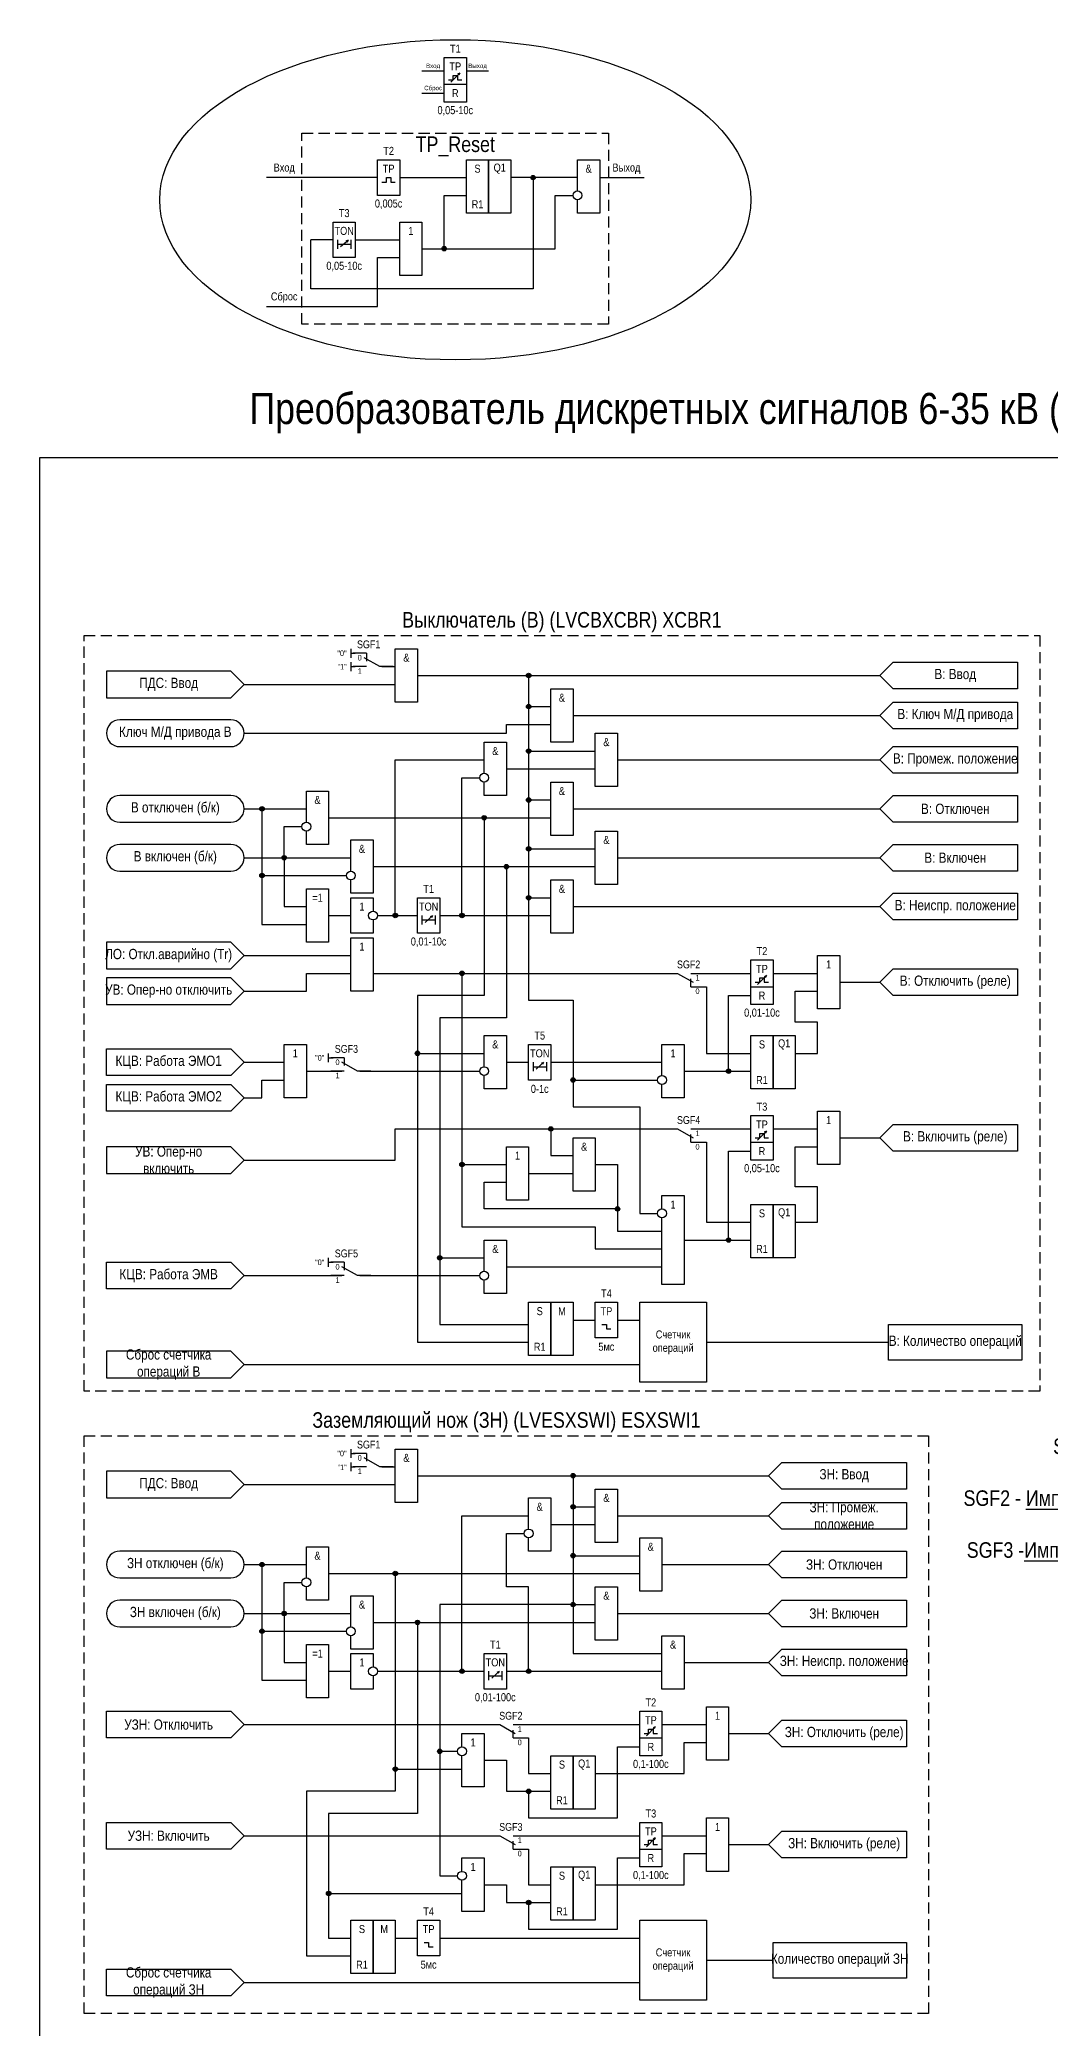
# Model space of a CAD drawing. Header units: millimetres. Extents: x -7300 to 495, y 0 to 1179.
# Drawn here: x 0 to 227.4, y 326.7 to 774 of the extents above; entities that cross this region are included whole.
import ezdxf
from ezdxf.enums import TextEntityAlignment as Align

# ---------------------------------------------------------------- set-up
doc = ezdxf.new("R2010")
doc.units = ezdxf.units.MM
doc.linetypes.add('штриховая2', pattern=[0.375, 0.25, -0.125])
doc.layers.add('TEXT', color=7, linetype='Continuous', lineweight=25)
doc.layers.add('Основная', color=7, linetype='Continuous')
doc.styles.add('2.5_Gost_RD', font='ARIALN.TTF', dxfattribs={"height": 2.5})
doc.styles.add('3.5_Gost_RD', font='ARIALN.TTF', dxfattribs={"height": 3.5})
doc.styles.add('Вывод', font='ARIALN.TTF', dxfattribs={"height": 2.5})
doc.styles.add('Компонент', font='ARIALN.TTF', dxfattribs={"height": 3.5})

# ---------------------------------------------------------------- blocks, each defined once
blk = doc.blocks.new('Точка')
at = {"ltscale": 100}
h = blk.add_hatch(color=256, dxfattribs=at)
h.dxf.hatch_style = 1
edge = h.paths.add_edge_path()
edge.add_arc((0, 0), 0.5, 0, 360)
blk.add_circle((0, 0), 0.5, dxfattribs=at)
blk = doc.blocks.new('*U958')
at = {"layer": 'Основная', "color": 0}
blk.add_line((0, 0), (7, 4), dxfattribs=at)
at = {"layer": 'Основная', "ltscale": 0.35}
blk.add_line((6, 6), (6, 2.5), dxfattribs=at)
blk = doc.blocks.new('*U985')
at = {"layer": 'Основная', "color": 0}
for p, q in [((-3, 6), (-9, 6)), ((-3, 0), (-9, 0)), ((9, 0), (3, 0))]:
    blk.add_line(p, q, dxfattribs=at)
at = {"layer": 'Основная', "ltscale": 0.25, "xscale": -1}
blk.add_blockref('*U958', (3, 0), dxfattribs=at)
at = {"layer": 'Основная'}
for tag, height, style, p in [('ОУ', 3.5, 'Компонент', (-2, 10)), ('В1', 2.5, 'Вывод', (-14, 6)), ('В2', 2.5, 'Вывод', (-6, 4)), ('В3', 2.5, 'Вывод', (-6, -2))]:
    blk.add_attdef(tag, text='', height=height, dxfattribs=dict(at, style=style)).set_placement(p, align=Align.MIDDLE_CENTER)
blk = doc.blocks.new('*U1049')
at = {"layer": 'Основная', "color": 0}
for p, q in [((-9, 0), (-3, 0)), ((3, 6), (9, 6)), ((3, 0), (9, 0))]:
    blk.add_line(p, q, dxfattribs=at)
at = {"layer": 'Основная', "ltscale": 0.25}
blk.add_blockref('*U958', (-3, 0), dxfattribs=at)
at = {"layer": 'Основная'}
for tag, height, style, p in [('В2', 2.5, 'Вывод', (6, 8)), ('В3', 2.5, 'Вывод', (6, 2)), ('В1', 2.5, 'Вывод', (14, 6)), ('ОУ', 3.5, 'Компонент', (2, -4))]:
    blk.add_attdef(tag, text='', height=height, dxfattribs=dict(at, style=style)).set_placement(p, align=Align.MIDDLE_CENTER)
blk = doc.blocks.new('*U1050')
at = {"layer": 'Основная', "color": 0}
for p, q in [((-9, 0), (-3, 0)), ((3, 6), (9, 6)), ((3, 0), (9, 0))]:
    blk.add_line(p, q, dxfattribs=at)
at = {"layer": 'Основная', "ltscale": 0.25}
blk.add_blockref('*U958', (-3, 0), dxfattribs=at)
at = {"layer": 'Основная'}
for tag, height, style, p in [('В2', 2.5, 'Вывод', (6, 8)), ('В3', 2.5, 'Вывод', (6, 2)), ('В1', 2.5, 'Вывод', (14, 6)), ('ОУ', 3.5, 'Компонент', (2, -4))]:
    blk.add_attdef(tag, text='', height=height, dxfattribs=dict(at, style=style)).set_placement(p, align=Align.MIDDLE_CENTER)

msp = doc.modelspace()

# ---------------------------------------------------------------- linework, layer by layer
at = {"ltscale": 100}
for p, q in [((92.5, 764.5), (94.5, 766.5)), ((94.5, 766.5), (93.99, 766.25)), ((94.5, 766.5), (94.26, 766.02)), ((96, 767), (101, 767)), ((76, 743), (51, 743)), ((81, 743), (96, 743)), ((121, 743), (106, 743)), ((111, 743), (111, 718)), ((126, 743), (136, 743)), ((91, 727), (91, 739)), ((91, 739), (96, 739)), ((116, 727), (116, 739)), ((116, 739), (120, 739)), ((66, 729), (61, 729)), ((61, 718), (61, 729)), ((71, 729), (71, 729)), ((71, 729), (81, 729)), ((86, 727), (116, 727)), ((111, 718), (61, 718)), ((70, 637), (70, 635)), ((70, 636), (71, 636)), ((70, 634), (70, 632)), ((70, 633), (71, 633)), ((115, 624), (115, 624)), ((125, 614), (125, 614)), ((115, 603), (115, 603)), ((125, 592), (125, 592)), ((115, 581), (115, 581)), ((90, 577), (90, 577)), ((161.5, 561.5), (163.5, 563.5)), ((163.5, 563.5), (162.99, 563.25)), ((163.5, 563.5), (163.26, 563.02)), ((65, 544), (65, 546)), ((65, 545), (66, 545)), ((115, 544), (115, 544)), ((161.5, 526.5), (163.5, 528.5)), ((163.5, 528.5), (162.99, 528.25)), ((163.5, 528.5), (163.26, 528.02)), ((65, 498), (65, 500)), ((65, 499), (66, 499)), ((46, 496), (68, 496)), ((72, 496), (99, 496)), ((127.5, 484), (128.5, 484)), ((70, 457), (70, 455)), ((70, 456), (71, 456)), ((70, 454), (70, 452)), ((70, 453), (71, 453)), ((105, 407), (105, 407)), ((136.5, 392.5), (138.5, 394.5)), ((138.5, 394.5), (137.99, 394.25)), ((138.5, 394.5), (138.26, 394.02)), ((136.5, 367.5), (138.5, 369.5)), ((138.5, 369.5), (137.99, 369.25)), ((138.5, 369.5), (138.26, 369.02)), ((87.5, 345), (88.5, 345))]:
    msp.add_line(p, q, dxfattribs=at)
at = {"color": 3, "ltscale": 100}
msp.add_line((86, 762), (91, 762), dxfattribs=at)
at = {"color": 7, "ltscale": 100}
for p, q in [((67.7, 727.46), (69.37, 728.95)), ((69.37, 728.95), (68.85, 728.73)), ((69.37, 728.95), (69.11, 728.48)), ((86.7, 575.46), (88.37, 576.95)), ((88.37, 576.95), (87.85, 576.73)), ((88.37, 576.95), (88.11, 576.48)), ((111.7, 542.46), (113.37, 543.95)), ((113.37, 543.95), (112.85, 543.73)), ((113.37, 543.95), (113.11, 543.48)), ((101.7, 405.46), (103.37, 406.95)), ((103.37, 406.95), (102.85, 406.73)), ((103.37, 406.95), (103.11, 406.48))]:
    msp.add_line(p, q, dxfattribs=at)
at = {"ltscale": 100}
for points in [[(91, 770), (96, 770), (96, 760), (91, 760)], [(91, 764), (96, 764), (96, 760), (91, 760)], [(76, 747), (81, 747), (81, 739), (76, 739)], [(96, 747), (101, 747), (101, 735), (96, 735)], [(101, 747), (106, 747), (106, 735), (101, 735)], [(66, 733), (71, 733), (71, 725), (66, 725)], [(81, 733), (86, 733), (86, 721), (81, 721)], [(80, 637), (85, 637), (85, 625), (80, 625)], [(15, 632), (15, 626), (43, 626), (46, 629), (43, 632)], [(115, 628), (120, 628), (120, 616), (115, 616)], [(125, 618), (130, 618), (130, 606), (125, 606)], [(115, 607), (120, 607), (120, 595), (115, 595)], [(125, 596), (130, 596), (130, 584), (125, 584)], [(60, 583), (65, 583), (65, 571), (60, 571)], [(115, 585), (120, 585), (120, 573), (115, 573)], [(85, 581), (90, 581), (90, 573), (85, 573)], [(15, 571), (15, 565), (43, 565), (46, 568), (43, 571)], [(70, 572), (75, 572), (75, 560), (70, 560)], [(160, 567), (165, 567), (165, 557), (160, 557)], [(175, 568), (180, 568), (180, 556), (175, 556)], [(15, 563), (15, 557), (43, 557), (46, 560), (43, 563)], [(160, 561), (165, 561), (165, 557), (160, 557)], [(15, 547), (43, 547), (46, 544), (43, 541), (15, 541)], [(55, 548), (60, 548), (60, 536), (55, 536)], [(110, 548), (115, 548), (115, 540), (110, 540)], [(160, 550), (165, 550), (165, 538), (160, 538)], [(165, 550), (170, 550), (170, 538), (165, 538)], [(15, 539), (43, 539), (46, 536), (43, 533), (15, 533)], [(175, 533), (180, 533), (180, 521), (175, 521)], [(160, 532), (165, 532), (165, 522), (160, 522)], [(15, 525), (15, 519), (43, 519), (46, 522), (43, 525)], [(105, 525), (110, 525), (110, 513), (105, 513)], [(120, 527), (125, 527), (125, 515), (120, 515)], [(160, 526), (165, 526), (165, 522), (160, 522)], [(160, 512), (165, 512), (165, 500), (160, 500)], [(165, 512), (170, 512), (170, 500), (165, 500)], [(15, 499), (43, 499), (46, 496), (43, 493), (15, 493)], [(110, 490), (115, 490), (115, 478), (110, 478)], [(115, 490), (120, 490), (120, 478), (115, 478)], [(125, 490), (130, 490), (130, 482), (125, 482)], [(135, 490), (150, 490), (150, 472), (135, 472)], [(191, 485), (221, 485), (221, 477), (191, 477)], [(15, 479), (15, 473), (43, 473), (46, 476), (43, 479)], [(80, 457), (85, 457), (85, 445), (80, 445)], [(15, 452), (15, 446), (43, 446), (46, 449), (43, 452)], [(125, 448), (130, 448), (130, 436), (125, 436)], [(135, 437), (140, 437), (140, 425), (135, 425)], [(125, 426), (130, 426), (130, 414), (125, 414)], [(60, 413), (65, 413), (65, 401), (60, 401)], [(140, 415), (145, 415), (145, 403), (140, 403)], [(100, 411), (105, 411), (105, 403), (100, 403)], [(150, 399), (155, 399), (155, 387), (150, 387)], [(15, 398), (43, 398), (46, 395), (43, 392), (15, 392)], [(135, 398), (140, 398), (140, 388), (135, 388)], [(135, 392), (140, 392), (140, 388), (135, 388)], [(115, 388), (120, 388), (120, 376), (115, 376)], [(120, 388), (125, 388), (125, 376), (120, 376)], [(15, 373), (43, 373), (46, 370), (43, 367), (15, 367)], [(135, 373), (140, 373), (140, 363), (135, 363)], [(150, 374), (155, 374), (155, 362), (150, 362)], [(135, 367), (140, 367), (140, 363), (135, 363)], [(115, 363), (120, 363), (120, 351), (115, 351)], [(120, 363), (125, 363), (125, 351), (120, 351)], [(70, 351), (75, 351), (75, 339), (70, 339)], [(75, 351), (80, 351), (80, 339), (75, 339)], [(85, 351), (90, 351), (90, 343), (85, 343)], [(135, 351), (150, 351), (150, 333), (135, 333)], [(165, 346), (195, 346), (195, 338), (165, 338)], [(15, 340), (43, 340), (46, 337), (43, 334), (15, 334)]]:
    msp.add_lwpolyline(points, close=True, dxfattribs=at)
for points in [[(86, 767), (91, 767)], [(92, 765), (93, 765), (93, 766), (94, 766), (94, 765), (95, 765)], [(121, 740), (121, 747), (126, 747), (126, 735), (121, 735), (121, 738)], [(77, 742), (78, 742), (78, 743), (79, 743), (79, 742), (80, 742)], [(51, 714), (76, 714), (76, 725), (81, 725)], [(67, 729), (67, 727)], [(67, 728), (70, 728)], [(70, 729), (70, 727)], [(77, 633), (80, 633)], [(85, 631), (189, 631)], [(85, 631), (110, 631), (110, 624), (115, 624)], [(85, 631), (110, 631), (110, 614), (125, 614)], [(85, 631), (110, 631), (110, 603), (115, 603)], [(85, 631), (110, 631), (110, 592), (125, 592)], [(85, 631), (110, 631), (110, 581), (115, 581)], [(85, 631), (110, 631), (110, 558), (120, 558), (120, 540), (139, 540)], [(85, 631), (110, 631), (110, 558), (110, 558), (120, 558), (120, 534), (135, 534), (135, 510), (139, 510)], [(189, 631), (192, 634), (220, 634), (220, 628), (192, 628), (189, 631)], [(46, 629), (80, 629)], [(120, 622), (189, 622)], [(189, 622), (192, 625), (220, 625), (220, 619), (192, 619), (189, 622)], [(46, 618), (105, 618), (105, 620), (115, 620)], [(100, 609), (100, 616), (105, 616), (105, 604), (100, 604), (100, 607)], [(189, 612), (192, 615), (220, 615), (220, 609), (192, 609), (189, 612)], [(76, 577), (80, 577), (80, 612), (100, 612)], [(105, 610), (125, 610)], [(130, 612), (189, 612)], [(60, 598), (60, 605), (65, 605), (65, 593), (60, 593), (60, 596)], [(90, 577), (95, 577), (95, 608), (99, 608)], [(189, 601), (192, 604), (220, 604), (220, 598), (192, 598), (189, 601)], [(46, 601), (60, 601)], [(46, 601), (50, 601), (50, 586), (69, 586)], [(46, 601), (50, 601), (50, 575), (60, 575)], [(120, 601), (189, 601)], [(46, 590), (55, 590), (55, 597), (59, 597)], [(65, 599), (100, 599), (100, 559), (85, 559), (85, 546), (85, 546), (85, 481), (110, 481)], [(65, 599), (115, 599)], [(65, 599), (100, 599), (100, 559), (85, 559), (85, 546), (100, 546)], [(70, 587), (70, 594), (75, 594), (75, 582), (70, 582), (70, 585)], [(189, 590), (192, 593), (220, 593), (220, 587), (192, 587), (189, 590)], [(46, 590), (70, 590)], [(46, 590), (55, 590), (55, 579), (60, 579)], [(75, 588), (105, 588), (105, 554), (90, 554), (90, 485), (110, 485)], [(75, 588), (125, 588)], [(75, 588), (105, 588), (105, 554), (90, 554), (90, 500), (100, 500)], [(130, 590), (189, 590)], [(189, 579), (192, 582), (220, 582), (220, 576), (192, 576), (189, 579)], [(75, 576), (75, 573), (70, 573), (70, 581), (75, 581), (75, 578)], [(120, 579), (189, 579)], [(65, 577), (70, 577)], [(76, 577), (85, 577)], [(86, 577), (86, 575)], [(86, 576), (89, 576)], [(89, 577), (89, 575)], [(90, 577), (115, 577)], [(46, 568), (70, 568)], [(46, 560), (60, 560), (60, 564), (70, 564)], [(75, 564), (95, 564), (95, 521), (105, 521)], [(75, 564), (143, 564)], [(75, 564), (95, 564), (95, 507), (125, 507), (125, 502), (140, 502)], [(147, 564), (160, 564)], [(165, 564), (175, 564)], [(189, 562), (192, 565), (220, 565), (220, 559), (192, 559), (189, 562)], [(147, 561), (150, 561), (150, 546), (160, 546)], [(161, 562), (162, 562), (162, 563), (163, 563), (163, 562), (164, 562)], [(170, 546), (175, 546), (175, 553), (170, 553), (170, 560), (175, 560)], [(180, 562), (189, 562)], [(145, 542), (155, 542), (155, 559), (160, 559)], [(100, 543), (100, 550), (105, 550), (105, 538), (100, 538), (100, 541)], [(140, 541), (140, 548), (145, 548), (145, 536), (140, 536), (140, 539)], [(46, 544), (55, 544)], [(60, 542), (68, 542)], [(72, 542), (99, 542)], [(105, 544), (110, 544)], [(111, 544), (111, 542)], [(111, 543), (114, 543)], [(114, 544), (114, 542)], [(115, 544), (140, 544)], [(145, 542), (160, 542)], [(46, 536), (50, 536), (50, 540), (55, 540)], [(46, 522), (80, 522), (80, 529), (143, 529)], [(70, 522), (80, 522), (80, 529), (115, 529), (115, 523), (120, 523)], [(147, 529), (160, 529)], [(161, 527), (162, 527), (162, 528), (163, 528), (163, 527), (164, 527)], [(165, 529), (175, 529)], [(189, 527), (192, 530), (220, 530), (220, 524), (192, 524), (189, 527)], [(145, 504), (155, 504), (155, 524), (160, 524)], [(147, 526), (150, 526), (150, 508), (160, 508)], [(170, 508), (175, 508), (175, 516), (170, 516), (170, 525), (175, 525)], [(180, 527), (189, 527)], [(125, 521), (130, 521), (130, 511), (100, 511), (100, 517), (105, 517)], [(110, 519), (120, 519)], [(125, 521), (130, 521), (130, 506), (140, 506)], [(140, 511), (140, 514), (145, 514), (145, 494), (140, 494), (140, 509)], [(100, 497), (100, 504), (105, 504), (105, 492), (100, 492), (100, 495)], [(145, 504), (160, 504)], [(105, 498), (140, 498)], [(120, 486), (125, 486)], [(126.5, 485), (127.5, 485)], [(127.5, 485), (127.5, 484)], [(130, 486), (135, 486)], [(150, 481), (191, 481)], [(46, 476), (135, 476)], [(77, 453), (80, 453)], [(164, 451), (167, 454), (195, 454), (195, 448), (167, 448), (164, 451)], [(46, 449), (80, 449)], [(85, 451), (164, 451)], [(85, 451), (120, 451), (120, 444), (125, 444)], [(85, 451), (120, 451), (120, 433), (135, 433)], [(85, 451), (120, 451), (120, 422), (125, 422)], [(85, 451), (120, 451), (120, 411), (140, 411)], [(85, 451), (120, 451), (120, 422), (90, 422), (90, 361), (94, 361)], [(85, 451), (120, 451), (120, 422), (90, 422), (90, 389), (94, 389)], [(110, 439), (110, 446), (115, 446), (115, 434), (110, 434), (110, 437)], [(164, 442), (167, 445), (195, 445), (195, 439), (167, 439), (164, 442)], [(76, 407), (95, 407), (95, 442), (110, 442)], [(115, 440), (125, 440)], [(130, 442), (164, 442)], [(60, 428), (60, 435), (65, 435), (65, 423), (60, 423), (60, 426)], [(105, 407), (110, 407), (110, 426), (105, 426), (105, 438), (109, 438)], [(164, 431), (167, 434), (195, 434), (195, 428), (167, 428), (164, 431)], [(46, 431), (60, 431)], [(46, 431), (50, 431), (50, 416), (69, 416)], [(46, 431), (50, 431), (50, 405), (60, 405)], [(140, 431), (164, 431)], [(46, 420), (55, 420), (55, 427), (59, 427)], [(65, 429), (80, 429), (80, 380), (60, 380), (60, 343), (70, 343)], [(65, 429), (135, 429)], [(65, 429), (80, 429), (80, 385), (95, 385), (95, 385)], [(70, 417), (70, 424), (75, 424), (75, 412), (70, 412), (70, 415)], [(164, 420), (167, 423), (195, 423), (195, 417), (167, 417), (164, 420)], [(46, 420), (70, 420)], [(46, 420), (55, 420), (55, 409), (60, 409)], [(75, 418), (85, 418), (85, 375), (65, 375), (65, 347), (70, 347)], [(75, 418), (85, 418), (85, 375), (65, 375), (65, 357), (95, 357)], [(75, 418), (125, 418)], [(130, 420), (164, 420)], [(164, 409), (167, 412), (195, 412), (195, 406), (167, 406), (164, 409)], [(75, 406), (75, 403), (70, 403), (70, 411), (75, 411), (75, 408)], [(145, 409), (164, 409)], [(65, 407), (70, 407)], [(76, 407), (100, 407)], [(101, 407), (101, 405)], [(101, 406), (104, 406)], [(104, 407), (104, 405)], [(105, 407), (140, 407)], [(46, 395), (103, 395)], [(107, 395), (135, 395)], [(136, 393), (137, 393), (137, 394), (138, 394), (138, 393), (139, 393)], [(140, 395), (150, 395)], [(164, 393), (167, 396), (195, 396), (195, 390), (167, 390), (164, 393)], [(95, 390), (95, 393), (100, 393), (100, 381), (95, 381), (95, 388)], [(100, 387), (105, 387), (105, 380), (110, 380), (110, 374), (130, 374), (130, 390), (135, 390)], [(107, 392), (110, 392), (110, 384), (115, 384)], [(125, 384), (145, 384), (145, 391), (150, 391)], [(155, 393), (164, 393)], [(100, 387), (105, 387), (105, 380), (115, 380)], [(46, 370), (103, 370)], [(107, 370), (135, 370)], [(107, 367), (110, 367), (110, 359), (115, 359)], [(136, 368), (137, 368), (137, 369), (138, 369), (138, 368), (139, 368)], [(140, 370), (150, 370)], [(155, 368), (164, 368)], [(164, 368), (167, 371), (195, 371), (195, 365), (167, 365), (164, 368)], [(95, 362), (95, 365), (100, 365), (100, 353), (95, 353), (95, 360)], [(100, 359), (105, 359), (105, 355), (110, 355), (110, 349), (130, 349), (130, 365), (135, 365)], [(125, 359), (145, 359), (145, 366), (150, 366)], [(100, 359), (105, 359), (105, 355), (115, 355)], [(80, 347), (85, 347)], [(86.5, 346), (87.5, 346)], [(87.5, 346), (87.5, 345)], [(90, 347), (135, 347)], [(150, 342), (165, 342)], [(46, 337), (135, 337)]]:
    msp.add_lwpolyline(points, dxfattribs=at)
at = {"linetype": 'штриховая2', "ltscale": 10}
for points in [[(59, 753), (128, 753), (128, 710), (59, 710)], [(225, 470), (10, 470), (10, 640), (225, 640)], [(200, 330), (10, 330), (10, 460), (200, 460)]]:
    msp.add_lwpolyline(points, close=True, dxfattribs=at)
at = {"color": 3, "ltscale": 100}
msp.add_lwpolyline([(0, 680), (350, 680), (350, 0), (0, 0)], close=True, dxfattribs=at)
at = {"ltscale": 100}
for points in [[(18, 615), (43, 615, 1), (43, 621), (18, 621, 1)], [(18, 598), (43, 598, 1), (43, 604), (18, 604, 1)], [(18, 587), (43, 587, 1), (43, 593), (18, 593, 1)], [(18, 428), (43, 428, 1), (43, 434), (18, 434, 1)], [(18, 417), (43, 417, 1), (43, 423), (18, 423, 1)]]:
    msp.add_lwpolyline(points, format="xyb", close=True, dxfattribs=at)
for centre in [(121, 739), (100, 608), (60, 597), (70, 586), (140, 540), (140, 510), (110, 438), (60, 427), (70, 416), (95, 389), (95, 361)]:
    msp.add_circle(centre, 1, dxfattribs=at)
for centre in [(75, 577), (100, 542), (100, 496), (75, 407)]:
    msp.add_circle(centre, 1)
at = {"color": 3, "ltscale": 100}
msp.add_ellipse((93.5, 738), major_axis=(-66.5, 0), ratio=0.541353, dxfattribs=at)

# ---------------------------------------------------------------- block references
at = {"color": 2, "ltscale": 100}
for p in [(111, 743), (91, 727), (50, 601), (100, 599), (55, 590), (50, 586), (105, 588), (80, 577), (95, 577), (50, 431), (80, 429), (55, 420), (50, 416), (85, 418), (95, 407), (110, 407), (80, 385), (65, 357)]:
    msp.add_blockref('Точка', p, dxfattribs=at)
at = {"ltscale": 100}
for p in [(110, 631), (110, 624), (110, 614), (110, 603), (110, 592), (110, 581), (95, 564), (85, 546), (155, 542), (120, 540), (115, 529), (95, 521), (130, 511), (155, 504), (90, 500), (120, 451), (120, 444), (120, 433), (120, 422), (90, 389), (110, 380), (110, 355)]:
    msp.add_blockref('Точка', p, dxfattribs=at)
at = {"ltscale": 100, "xscale": 0.5, "yscale": 0.5, "zscale": 0.5}
msp.add_blockref('*U985', (70, 542), dxfattribs=at).add_auto_attribs({'ОУ': 'SGF3', 'В1': '"0"', 'В2': '0', 'В3': '1'})
at = {"layer": 'Основная', "ltscale": 0.25, "xscale": 0.5, "yscale": 0.5, "zscale": 0.5}
for p, values in [((75, 633), {'ОУ': 'SGF1', 'В1': '"0"', 'В2': '0', 'В3': '1'}), ((70, 496), {'ОУ': 'SGF5', 'В1': '"0"', 'В2': '0', 'В3': '1'}), ((75, 453), {'ОУ': 'SGF1', 'В1': '"0"', 'В2': '0', 'В3': '1'})]:
    msp.add_blockref('*U985', p, dxfattribs=at).add_auto_attribs(values)
at = {"layer": 'Основная', "ltscale": 0.25}
ref = msp.add_blockref('*U1049', (145, 564), dxfattribs=dict(at, xscale=-0.5, yscale=0.5, zscale=0.5, rotation=180))
ref.add_attrib('ОУ', 'SGF2', dxfattribs={"height": 1.75, "style": 'Компонент'}).set_placement((146, 566), align=Align.MIDDLE_CENTER)
ref.add_attrib('В2', '0', dxfattribs={"height": 1.25, "style": 'Вывод'}).set_placement((148, 560), align=Align.MIDDLE_CENTER)
ref.add_attrib('В3', '1', dxfattribs={"height": 1.25, "style": 'Вывод'}).set_placement((148, 563), align=Align.MIDDLE_CENTER)
ref = msp.add_blockref('*U1049', (145, 529), dxfattribs=dict(at, xscale=-0.5, yscale=0.5, zscale=0.5, rotation=180))
ref.add_attrib('ОУ', 'SGF4', dxfattribs={"height": 1.75, "style": 'Компонент'}).set_placement((146, 531), align=Align.MIDDLE_CENTER)
ref.add_attrib('В2', '0', dxfattribs={"height": 1.25, "style": 'Вывод'}).set_placement((148, 525), align=Align.MIDDLE_CENTER)
ref.add_attrib('В3', '1', dxfattribs={"height": 1.25, "style": 'Вывод'}).set_placement((148, 528), align=Align.MIDDLE_CENTER)
ref = msp.add_blockref('*U1050', (105, 395), dxfattribs=dict(at, xscale=-0.5, yscale=0.5, zscale=0.5, rotation=180))
ref.add_attrib('ОУ', 'SGF2', dxfattribs={"height": 1.75, "style": 'Компонент'}).set_placement((106, 397), align=Align.MIDDLE_CENTER)
ref.add_attrib('В2', '0', dxfattribs={"height": 1.25, "style": 'Вывод'}).set_placement((108, 391), align=Align.MIDDLE_CENTER)
ref.add_attrib('В3', '1', dxfattribs={"height": 1.25, "style": 'Вывод'}).set_placement((108, 394), align=Align.MIDDLE_CENTER)
ref = msp.add_blockref('*U1050', (105, 370), dxfattribs=dict(at, xscale=-0.5, yscale=0.5, zscale=0.5, rotation=180))
ref.add_attrib('ОУ', 'SGF3', dxfattribs={"height": 1.75, "style": 'Компонент'}).set_placement((106, 372), align=Align.MIDDLE_CENTER)
ref.add_attrib('В2', '0', dxfattribs={"height": 1.25, "style": 'Вывод'}).set_placement((108, 366), align=Align.MIDDLE_CENTER)
ref.add_attrib('В3', '1', dxfattribs={"height": 1.25, "style": 'Вывод'}).set_placement((108, 369), align=Align.MIDDLE_CENTER)

# ---------------------------------------------------------------- texts
at = {"ltscale": 100, "attachment_point": 5}
for s, insert, char_height, width, style in [('T1', (93.5, 772), 1.8, 5, '2.5_Gost_RD'), ('Вход', (88.5, 768), 1, 5, '2.5_Gost_RD'), ('TP', (93.5, 768), 1.8, 5, '2.5_Gost_RD'), ('Выход', (98.5, 768), 1, 5, '2.5_Gost_RD'), ('Сброс', (88.5, 763), 1, 5, '2.5_Gost_RD'), ('R', (93.5, 762), 1.8, 5, '2.5_Gost_RD'), ('0,05-10с', (93.5, 758), 1.8, 5, '2.5_Gost_RD'), ('T2', (78.5, 749), 1.8, 5, '2.5_Gost_RD'), ('Вход', (55, 745), 1.8, 8, '2.5_Gost_RD'), ('TP', (78.5, 745), 1.8, 5, '2.5_Gost_RD'), ('S', (98.5, 745), 1.8, 5, '2.5_Gost_RD'), ('Q1', (103.5, 745), 1.8, 5, '2.5_Gost_RD'), ('&', (123.5, 745), 1.8, 5, '2.5_Gost_RD'), ('Выход', (132, 745), 1.8, 8, '2.5_Gost_RD'), ('0,005с', (78.5, 737), 1.8, 5, '2.5_Gost_RD'), ('T3', (68.5, 735), 1.8, 5, '2.5_Gost_RD'), ('R1', (98.5, 737), 1.8, 5, '2.5_Gost_RD'), ('TON', (68.5, 731), 1.8, 5, '2.5_Gost_RD'), ('1', (83.5, 731), 1.8, 5, '2.5_Gost_RD'), ('0,05-10с', (68.5, 723), 1.8, 5, '2.5_Gost_RD'), ('Сброс', (55, 716), 1.8, 8, '2.5_Gost_RD'), ('{\\C3;Преобразователь дискретных сигналов 6-35 кВ (ПДС 6-35 кВ) (IO)}', (171, 690), 7, 340, '3.5_Gost_RD'), ('&', (82.5, 635), 1.8, 5, '2.5_Gost_RD'), ('В: Ввод', (206, 631), 2.3, 28, '2.5_Gost_RD'), ('&', (117.5, 626), 1.8, 5, '2.5_Gost_RD'), ('&', (102.5, 614), 1.8, 5, '2.5_Gost_RD'), ('&', (127.5, 616), 1.8, 5, '2.5_Gost_RD'), ('&', (62.5, 603), 1.8, 5, '2.5_Gost_RD'), ('&', (117.5, 605), 1.8, 5, '2.5_Gost_RD'), ('&', (127.5, 594), 1.8, 5, '2.5_Gost_RD'), ('&', (72.5, 592), 1.8, 5, '2.5_Gost_RD'), ('=1', (62.5, 581), 1.8, 5, '2.5_Gost_RD'), ('T1', (87.5, 583), 1.8, 5, '2.5_Gost_RD'), ('&', (117.5, 583), 1.8, 5, '2.5_Gost_RD'), ('1', (72.5, 579), 1.8, 5, '2.5_Gost_RD'), ('TON', (87.5, 579), 1.8, 5, '2.5_Gost_RD'), ('1', (72.5, 570), 1.8, 5, '2.5_Gost_RD'), ('0,01-10с', (87.5, 571), 1.8, 5, '2.5_Gost_RD'), ('T2', (162.5, 569), 1.8, 5, '2.5_Gost_RD'), ('TP', (162.5, 565), 1.8, 5, '2.5_Gost_RD'), ('1', (177.5, 566), 1.8, 5, '2.5_Gost_RD'), ('R', (162.5, 559), 1.8, 5, '2.5_Gost_RD'), ('0,01-10с', (162.5, 555), 1.8, 5, '2.5_Gost_RD'), ('T5', (112.5, 550), 1.8, 5, '2.5_Gost_RD'), ('1', (57.5, 546), 1.8, 5, '2.5_Gost_RD'), ('&', (102.5, 548), 1.8, 5, '2.5_Gost_RD'), ('TON', (112.5, 546), 1.8, 5, '2.5_Gost_RD'), ('1', (142.5, 546), 1.8, 5, '2.5_Gost_RD'), ('S', (162.5, 548), 1.8, 5, '2.5_Gost_RD'), ('Q1', (167.5, 548), 1.8, 5, '2.5_Gost_RD'), ('0-1с', (112.5, 538), 1.8, 5, '2.5_Gost_RD'), ('R1', (162.5, 540), 1.8, 5, '2.5_Gost_RD'), ('T3', (162.5, 534), 1.8, 5, '2.5_Gost_RD'), ('TP', (162.5, 530), 1.8, 5, '2.5_Gost_RD'), ('1', (177.5, 531), 1.8, 5, '2.5_Gost_RD'), ('1', (107.5, 523), 1.8, 5, '2.5_Gost_RD'), ('&', (122.5, 525), 1.8, 5, '2.5_Gost_RD'), ('R', (162.5, 524), 1.8, 5, '2.5_Gost_RD'), ('0,05-10с', (162.5, 520), 1.8, 5, '2.5_Gost_RD'), ('1', (142.5, 512), 1.8, 5, '2.5_Gost_RD'), ('S', (162.5, 510), 1.8, 5, '2.5_Gost_RD'), ('Q1', (167.5, 510), 1.8, 5, '2.5_Gost_RD'), ('&', (102.5, 502), 1.8, 5, '2.5_Gost_RD'), ('R1', (162.5, 502), 1.8, 5, '2.5_Gost_RD'), ('T4', (127.5, 492), 1.8, 5, '2.5_Gost_RD'), ('S', (112.5, 488), 1.8, 5, '2.5_Gost_RD'), ('М', (117.5, 488), 1.8, 5, '2.5_Gost_RD'), ('TP', (127.5, 488), 1.8, 5, '2.5_Gost_RD'), ('Счетчик^Jопераций', (142.5, 481), 1.8, 15, '2.5_Gost_RD'), ('Сброс счетчика операций В', (29, 476), 2.3, 28, '2.5_Gost_RD'), ('R1', (112.5, 480), 1.8, 5, '2.5_Gost_RD'), ('5мс', (127.5, 480), 1.8, 5, '2.5_Gost_RD'), ('В: Количество операций', (206, 481), 2.3, 30, '2.5_Gost_RD'), ('&', (82.5, 455), 1.8, 5, '2.5_Gost_RD'), ('ЗН: Ввод', (181, 451), 2.3, 28, '2.5_Gost_RD'), ('&', (112.5, 444), 1.8, 5, '2.5_Gost_RD'), ('&', (127.5, 446), 1.8, 5, '2.5_Gost_RD'), ('ЗН: Промеж. положение', (181, 442), 2.3, 28, '2.5_Gost_RD'), ('&', (62.5, 433), 1.8, 5, '2.5_Gost_RD'), ('&', (137.5, 435), 1.8, 5, '2.5_Gost_RD'), ('ЗН отключен (б/к)', (30.5, 431), 2.3, 31, '2.5_Gost_RD'), ('ЗН: Отключен', (181, 431), 2.3, 28, '2.5_Gost_RD'), ('ЗН включен (б/к)', (30.5, 420), 2.3, 31, '2.5_Gost_RD'), ('&', (72.5, 422), 1.8, 5, '2.5_Gost_RD'), ('&', (127.5, 424), 1.8, 5, '2.5_Gost_RD'), ('ЗН: Включен', (181, 420), 2.3, 28, '2.5_Gost_RD'), ('=1', (62.5, 411), 1.8, 5, '2.5_Gost_RD'), ('T1', (102.5, 413), 1.8, 5, '2.5_Gost_RD'), ('&', (142.5, 413), 1.8, 5, '2.5_Gost_RD'), ('1', (72.5, 409), 1.8, 5, '2.5_Gost_RD'), ('TON', (102.5, 409), 1.8, 5, '2.5_Gost_RD'), ('ЗН: Неиспр. положение', (181, 409), 2.3, 28, '2.5_Gost_RD'), ('0,01-100с', (102.5, 401), 1.8, 5, '2.5_Gost_RD'), ('T2', (137.5, 400), 1.8, 5, '2.5_Gost_RD'), ('УЗН: Отключить', (29, 395), 2.3, 28, '2.5_Gost_RD'), ('TP', (137.5, 396), 1.8, 5, '2.5_Gost_RD'), ('1', (152.5, 397), 1.8, 5, '2.5_Gost_RD'), ('ЗН: Отключить (реле)', (181, 393), 2.3, 28, '2.5_Gost_RD'), ('1', (97.5, 391), 1.8, 5, '2.5_Gost_RD'), ('R', (137.5, 390), 1.8, 5, '2.5_Gost_RD'), ('S', (117.5, 386), 1.8, 5, '2.5_Gost_RD'), ('Q1', (122.5, 386), 1.8, 5, '2.5_Gost_RD'), ('0,1-100с', (137.5, 386), 1.8, 5, '2.5_Gost_RD'), ('R1', (117.5, 378), 1.8, 5, '2.5_Gost_RD'), ('T3', (137.5, 375), 1.8, 5, '2.5_Gost_RD'), ('TP', (137.5, 371), 1.8, 5, '2.5_Gost_RD'), ('1', (152.5, 372), 1.8, 5, '2.5_Gost_RD'), ('УЗН: Включить', (29, 370), 2.3, 28, '2.5_Gost_RD'), ('ЗН: Включить (реле)', (181, 368), 2.3, 28, '2.5_Gost_RD'), ('1', (97.5, 363), 1.8, 5, '2.5_Gost_RD'), ('R', (137.5, 365), 1.8, 5, '2.5_Gost_RD'), ('S', (117.5, 361), 1.8, 5, '2.5_Gost_RD'), ('Q1', (122.5, 361), 1.8, 5, '2.5_Gost_RD'), ('0,1-100с', (137.5, 361), 1.8, 5, '2.5_Gost_RD'), ('T4', (87.5, 353), 1.8, 5, '2.5_Gost_RD'), ('R1', (117.5, 353), 1.8, 5, '2.5_Gost_RD'), ('S', (72.5, 349), 1.8, 5, '2.5_Gost_RD'), ('М', (77.5, 349), 1.8, 5, '2.5_Gost_RD'), ('TP', (87.5, 349), 1.8, 5, '2.5_Gost_RD'), ('Счетчик^Jопераций', (142.5, 342), 1.8, 15, '2.5_Gost_RD'), ('Сброс счетчика операций ЗН', (29, 337), 2.3, 28, '2.5_Gost_RD'), ('R1', (72.5, 341), 1.8, 5, '2.5_Gost_RD'), ('5мс', (87.5, 341), 1.8, 5, '2.5_Gost_RD'), ('Количество операций ЗН', (180, 342), 2.3, 30, '2.5_Gost_RD')]:
    msp.add_mtext(s, dxfattribs=dict(at, insert=insert, char_height=char_height, width=width, style=style))
at = {"color": 30, "ltscale": 100, "char_height": 3.5, "attachment_point": 5, "style": '3.5_Gost_RD'}
for s, insert, width in [('{\\C3;ТР_Reset}', (93.5, 750), 69), ('Выключатель (В) (LVCBXCBR) {\\C6;XCBR1}', (117.5, 643), 215), ('Заземляющий нож (ЗН) (LVESXSWI) {\\C6;ESXSWI1}', (105, 463), 190), ('SGF1 - {\\LВвод_функции} - Ввод функции в работу \\P^I(Не предусмотрено/ Предусмотренно)\\PSGF2 - {\\LИмп_реж_вкл} - Импульсный режим команды "ЗН: Отключить ^I(реле)" (Не предусмотрено/ Предусмотренно)\\PSGF3 -{\\LИмп_реж_откл} - Импульсный режим команды "ЗН: Включить ^I(реле)" (Не предусмотрено/ Предусмотренно)', (272.5, 442.5), 135)]:
    msp.add_mtext(s, dxfattribs=dict(at, insert=insert, width=width))
at = {"ltscale": 100, "char_height": 1.25, "attachment_point": 1, "style": '3.5_Gost_RD'}
for insert in [(67, 633.6), (67, 453.5)]:
    msp.add_mtext_dynamic_manual_height_columns('"1"', width=2, gutter_width=17.5, heights=[0], dxfattribs=dict(at, insert=insert))
at = {"layer": 'TEXT', "ltscale": 100, "char_height": 2.3, "attachment_point": 5, "style": '2.5_Gost_RD'}
for s, insert, width in [('ПДС: Ввод', (29, 629), 28), ('Ключ М/Д привода В', (30.5, 618), 31), ('В: Промеж. положение', (206, 612), 28), ('В отключен (б/к)', (30.5, 601), 31), ('В: Отключен', (206, 601), 28), ('В включен (б/к)', (30.5, 590), 31), ('В: Включен', (206, 590), 28), ('В: Неиспр. положение', (206, 579), 28), ('ЛО: Откл.аварийно (Tr)', (29, 568), 28), ('В: Отключить (реле)', (206, 562), 28), ('УВ: Опер-но отключить', (29, 560), 28), ('КЦВ: Работа ЭМО1', (29, 544), 28), ('КЦВ: Работа ЭМО2', (29, 536), 28), ('В: Включить (реле)', (206, 527), 28), ('УВ: Опер-но \\Pвключить', (29, 522), 28), ('КЦВ: Работа ЭМВ', (29, 496), 28), ('ПДС: Ввод', (29, 449), 28)]:
    msp.add_mtext(s, dxfattribs=dict(at, insert=insert, width=width))
at = {"layer": 'TEXT', "color": 30, "ltscale": 100, "insert": (206, 622), "char_height": 2.3, "width": 28, "attachment_point": 5, "style": '2.5_Gost_RD'}
msp.add_mtext('{\\C256;В: Ключ М/Д привода}', dxfattribs=at)

doc.saveas('drawing.dxf')
